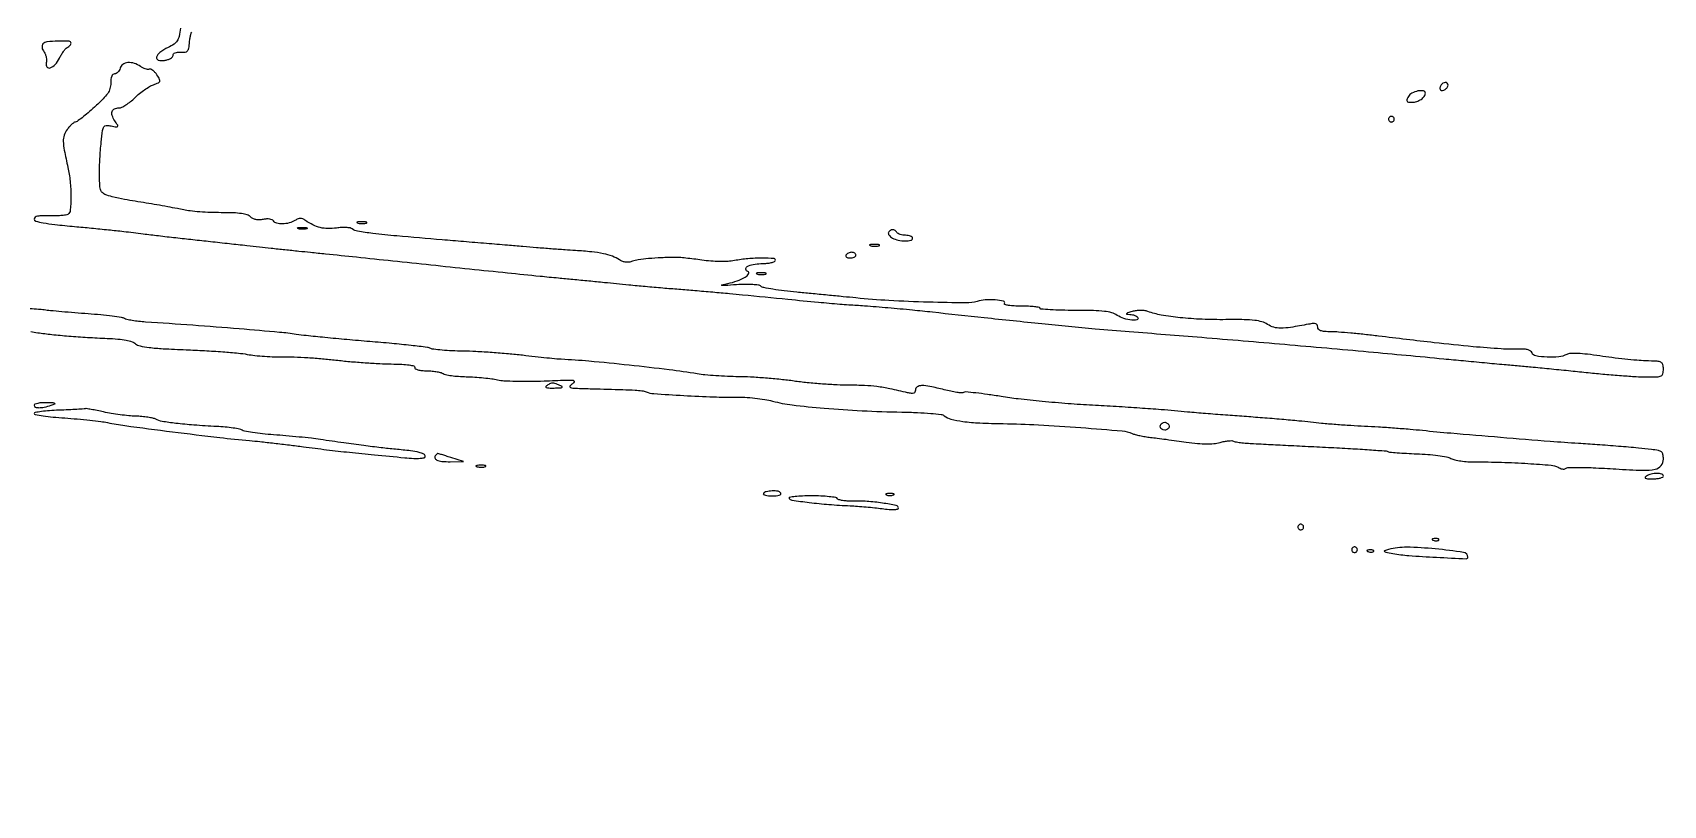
# Model space of a CAD drawing. Extents: x 0 to 2558, y 0 to 3412.
# Drawn here: x 1982 to 2558, y 611 to 884 of the extents above; entities that cross this region are included whole.
import ezdxf

# ---------------------------------------------------------------- set-up
doc = ezdxf.new("R2010")
doc.units = 0

msp = doc.modelspace()

# ---------------------------------------------------------------- linework, layer by layer
for points in [[(1286.775, 2242.902503, 0.000001), (1177.44536, 2242.627485, 0.134519)], [(1176.555032, 2242.380365, -0.000002), (1098.265318, 2241.934774, -0.000173)], [(1347, 900.068317, 0.000002), (1365.687198, 900.484728, 0.000002), (1385.0375, 900.916042, 0.000002), (1402.386564, 901.302857, 0.000005)], [(2034.618114, 885.178857, -0.019485), (2034.11159, 882.243035, -0.090216), (2033.459871, 880.656474, -0.105455), (2032.341926, 879.526028, -0.031574), (2030.224891, 878.320362, 0.041807), (2027.320934, 876.587006, 0.170919), (2026.161392, 874.929839, 0.419853), (2026.755982, 873.898646, 0.099951), (2028.958867, 873.780655, 0.040401), (2030.122945, 874.048907, 0.055086), (2031.106667, 874.485035, 0.068079), (2031.780684, 875.011731, 0.195312), (2032, 875.551763, -0.179254), (2032.197534, 876.085047, -0.117896), (2032.733432, 876.472999, -0.078077), (2033.599973, 876.681439, -0.037161), (2034.75, 876.688264, 0.042434), (2036.316331, 876.714053, 0.192238), (2037.110558, 877.12867, 0.138844), (2037.546939, 878.070449, 0.018854), (2037.810365, 880.25, -0.02072), (2037.989498, 881.687099, -0.032529), (2038.273734, 882.898438, -0.034416), (2038.61057, 883.78174, -0.292345)], [(1981.786713, 778.007763, 0.007759), (1984.220252, 777.617324, 0.009703), (1989.22827, 776.992304, 0.005878), (1995.176405, 776.437515, 0.005407), (2001.773747, 775.972071, 0.004553), (2008.76886, 775.618423, -0.01123), (2012.55842, 775.376066, -0.024771), (2015.431204, 774.983357, -0.031751), (2017.529805, 774.450025, -0.103459), (2018.76886, 773.743001, 0.127932), (2020.335027, 772.946974, 0.024055), (2023.530038, 772.406238, 0.016385), (2028.471687, 771.976287, 0.004093), (2036.566815, 771.604994, -0.004577), (2043.126167, 771.297776, -0.00486), (2049.549044, 770.875339, -0.00464), (2055.070019, 770.406734, -0.022214), (2058.199726, 769.970876, 0.019499), (2060.855121, 769.586368, 0.009289), (2064.294864, 769.289016, 0.009192), (2067.905652, 769.110969, 0.012901), (2071.132911, 769.094557, -0.014627), (2074.725096, 769.063893, -0.006093), (2079.567168, 768.821719, -0.006022), (2084.749138, 768.436498, -0.007753), (2089.5, 767.951415, 0.006865), (2094.332286, 767.449346, 0.004868), (2099.765625, 767.013415, 0.004915), (2104.963231, 766.6986, 0.010378), (2109, 766.577821, -0.008356), (2112.779888, 766.480025, -0.025345), (2115.340405, 766.240542, -0.033768), (2116.973747, 765.889934, -0.386375), (2117.291993, 765.37598, 0.313215), (2117.504494, 764.905308, 0.066975), (2118.374918, 764.531241, 0.043774), (2119.770931, 764.270501, 0.019274), (2121.648119, 764.160348, -0.017612), (2123.479354, 764.058996, -0.020503), (2125.207551, 763.8304, -0.019975), (2126.638041, 763.521827, -0.104337), (2127.356126, 763.165766, 0.122033), (2128.157551, 762.80269, 0.01262), (2130.220237, 762.475586, 0.015105), (2132.735647, 762.218564, 0.011529), (2135.5, 762.084216, -0.009965), (2138.473246, 761.94903, -0.008359), (2141.61875, 761.69025, -0.008455), (2144.485219, 761.357073, -0.022878), (2146.5, 760.99383, 0.042014), (2148.794379, 760.670168, 0.008066), (2152.996875, 760.50184, 0.00854), (2157.921058, 760.46825, 0.007776), (2163, 760.599377, -0.001998), (2170.640888, 760.885044, -0.033411), (2173.173991, 760.800348, -0.451885), (2173.521258, 760.315696, -0.201813), (2173, 759.5938, 0.091398), (2172.069264, 758.76183, 0.540339), (2172.243636, 758.255575, 0.053107), (2173.975847, 758.007614, 0.002393), (2180, 757.819109, -0.000657), (2190.783658, 757.51915, -0.007321), (2195.080942, 757.330966, -0.018016), (2197.490076, 757.102785, -0.062668), (2199, 756.708161, 0.078252), (2201.688132, 756.093981, 0.002815), (2212.248686, 755.42983, 0.005783), (2222.781387, 754.949099, 0.01383), (2230.604638, 754.899146, -0.019752), (2233.754517, 754.841729, -0.01314), (2237.354051, 754.53864, -0.013238), (2240.837107, 754.059311, -0.025083), (2243.604638, 753.459622, 0.035685), (2250.505542, 752.116656, 0.009118), (2261.836715, 750.949628, 0.009005), (2275.174569, 750.062866, 0.007828), (2289.173899, 749.604607, -0.006485), (2294.779876, 749.436172, -0.01135), (2299.413675, 749.131271, -0.00826), (2303.080857, 748.745084, -0.143292), (2304.173899, 748.275089, 0.112561), (2306.507922, 747.099583, 0.027546), (2310.763316, 746.2931, 0.021276), (2316.748972, 745.75489, 0.008443), (2325, 745.505268, -0.010017), (2337.401618, 745.090985, -0.005701), (2352.37633, 744.118829, -0.002601), (2367.020524, 742.923675, -0.082569), (2370.5, 742.030032, 0.039814), (2371.567239, 741.656614, 0.012126), (2373.234375, 741.26144, 0.012057), (2375.130465, 740.907827, 0.012884), (2377, 740.654853, -0.004005), (2379.278459, 740.38765, -0.001384), (2382.565065, 739.96626, -0.001375), (2386.18481, 739.481836, -0.001597), (2389.625754, 739.000506, 0.011055), (2393.584139, 738.522945, 0.021987), (2396.737157, 738.352555, 0.02753), (2399.327486, 738.469265, 0.042358), (2401.531908, 738.881199, -0.019021), (2403.048088, 739.238383, -0.023829), (2404.477386, 739.448083, -0.023072), (2405.664855, 739.509758, -0.140751), (2406.250422, 739.345231, 0.099393), (2406.904225, 739.102536, 0.008102), (2408.721212, 738.844441, 0.010633), (2410.918145, 738.615946, 0.007978), (2413.344269, 738.454584, 0.000053), (2416.904421, 738.275177, 0.000009), (2423.641834, 737.9365, 0.00001), (2431.549283, 737.539312, 0.000009), (2439.755592, 737.127423, -0.001906), (2447.573668, 736.705269, -0.003005), (2454.279774, 736.277052, -0.00076), (2460.130589, 735.859191, -0.118631), (2460.755592, 735.65969, 0.114514), (2461.337315, 735.468785, 0.003001), (2464.071955, 735.241115, 0.006171), (2467.305725, 735.031533, 0.004162), (2471, 734.868678, -0.011437), (2474.820428, 734.644532, -0.01324), (2478.44375, 734.251852, -0.012326), (2481.479638, 733.764776, -0.072763), (2483, 733.245703, 0.063059), (2484.359098, 732.75217, 0.01891), (2486.528125, 732.347246, 0.01863), (2489.019524, 732.073371, 0.019187), (2491.5, 731.989341, -0.00843), (2500.916094, 731.873003, -0.008765), (2510.201137, 731.438656, -0.005316), (2518.373297, 730.825347, -0.101814), (2520.80757, 730.102985, 0.025156), (2521.578219, 729.739148, 0.035682), (2522.297705, 729.50115, 0.038799), (2522.88291, 729.400354, 0.223201), (2523.170909, 729.504242, -0.187632), (2524.252139, 729.979906, -0.010989), (2527.913643, 730.058708, -0.0117), (2533.199687, 729.932575, -0.003516), (2541.234658, 729.49595, 0.007235), (2550.764775, 729.04914, 0.05907), (2555.100685, 729.421303, 0.171422), (2557.183447, 730.67876, 0.173738), (2558, 732.957779, 0.043797), (2557.852331, 734.640376, 0.180963), (2557.34204, 735.50509, 0.124051), (2556.262074, 736.004018, 0.01637), (2553.75, 736.391898, 0.007403), (2549.206427, 736.873735, 0.00217), (2542.213753, 737.480158, 0.002252), (2534.67371, 738.066913, 0.003249), (2528, 738.512439, -0.004566), (2518.097345, 739.199712, -0.000926), (2500.545321, 740.611729, -0.000932), (2482.991933, 742.089501, -0.004473), (2473, 743.039565, 0.005061), (2468.573261, 743.455216, 0.002655), (2463.059375, 743.887219, 0.00264), (2457.402993, 744.270161, 0.004052), (2452.5, 744.536223, -0.004411), (2447.703679, 744.799948, -0.003223), (2442.38125, 745.17418, -0.003256), (2437.341654, 745.594205, -0.00718), (2433.5, 745.995274, 0.006042), (2429.38796, 746.434028, 0.001959), (2423.296875, 746.985516, 0.001953), (2416.520951, 747.545589, 0.002195), (2410, 748.03015, -0.001527), (2403.406002, 748.511269, -0.001276), (2396.409375, 749.061214, -0.001288), (2390.013894, 749.596922, -0.003527), (2385.5, 750.018832, 0.00632), (2380.734947, 750.437391, 0.001765), (2373.26875, 750.97173, 0.00178), (2364.817175, 751.516393, 0.00187), (2356.5, 751.991445, -0.005828), (2347.944375, 752.548096, -0.004711), (2338.773014, 753.339238, -0.004762), (2330.323061, 754.229716, -0.012231), (2324.23792, 755.080922, 0.005521), (2319.469919, 755.813248, 0.008317), (2315.298221, 756.336281, 0.004053), (2311.770199, 756.690214, 0.162779), (2311.02399, 756.514827, -0.16044), (2310.366118, 756.357035, -0.013547), (2308.609686, 756.55077, -0.0169), (2306.482683, 756.917514, -0.012253), (2304.141725, 757.463275, 0.011478), (2299.138167, 758.63796, 0.05393), (2296.203222, 758.932089, 0.134337), (2294.623332, 758.486411, 0.263018), (2294, 757.383423, -0.100288), (2293.848745, 756.636905, -0.212084), (2293.426654, 756.24131, -0.118912), (2292.638361, 756.163555, -0.024219), (2291.25, 756.425993, 0.007622), (2285.01026, 757.821369, 0.019413), (2280.43658, 758.587382, 0.021286), (2276.067825, 758.957674, 0.010982), (2270.58235, 759.067559, -0.012699), (2266.415214, 759.165358, -0.00651), (2261.197999, 759.48862, -0.006464), (2255.830638, 759.961247, -0.009677), (2251.158281, 760.525161, 0.009127), (2246.474767, 761.09565, 0.00602), (2241.072068, 761.588211, 0.006058), (2235.804548, 761.940411, 0.011652), (2231.575931, 762.073003, -0.008316), (2227.698084, 762.168705, -0.006774), (2223.55043, 762.396445, -0.006852), (2219.736219, 762.710318, -0.01773), (2217, 763.071567, 0.011058), (2207.126645, 764.509357, 0.003931), (2192.957676, 766.140681, 0.003915), (2178.796543, 767.546307, 0.011431), (2169, 768.215902, -0.012932), (2167.453898, 768.326243, -0.00146), (2163.957373, 768.677167, -0.001769), (2159.798933, 769.121664, -0.001436), (2155.344247, 769.62673, 0.006945), (2150.356803, 770.13661, 0.004496), (2144.573749, 770.594399, 0.00452), (2138.914751, 770.939813, 0.008533), (2134.344247, 771.099193, -0.007187), (2130.460462, 771.224161, -0.009554), (2126.935203, 771.455914, -0.007209), (2124.009249, 771.747043, -0.089819), (2122.945805, 772.067575, 0.088087), (2121.751268, 772.432103, 0.002131), (2115.989075, 773.104722, 0.004585), (2109.201528, 773.804748, 0.003094), (2101.445805, 774.484419, -0.00197), (2093.369519, 775.173884, -0.002204), (2085.59658, 775.902862, -0.002026), (2078.981439, 776.57977, -0.011739), (2075.5, 777.033163, 0.01621), (2069.617383, 777.74584, 0.001588), (2055.372164, 778.95916, 0.002088), (2038.955875, 780.23591, 0.002009), (2022.318185, 781.392796, -0.010816), (2019.854657, 781.60775, -0.013252), (2017.565061, 781.919129, -0.011745), (2015.668161, 782.274429, -0.086947), (2014.818185, 782.616, 0.101806), (2013.846759, 782.973522, 0.005217), (2010.509092, 783.441519, 0.008133), (2006.501425, 783.894737, 0.005796), (2002, 784.277155, -0.001754), (1997.303893, 784.637899, -0.001862), (1992.703125, 785.0248, -0.001772), (1988.74451, 785.386688, -0.008566), (1986.5, 785.638766, 0.010333), (1984.478235, 785.858599, 0.003657), (1981.575586, 786.092268, 0.003628)]]:
    msp.add_lwpolyline(points, format="xyb")
for points in [[(1986.077334, 879.593182, 0.117431), (1985.791127, 879.013957, 0.090853), (1985.760113, 878.308488, 0.074914), (1985.992773, 877.519694, 0.048788), (1986.476911, 876.700689, -0.063534), (1986.939404, 875.863032, -0.044782), (1987.245375, 874.830453, -0.045098), (1987.360742, 873.770712, -0.068627), (1987.251218, 872.852659, 0.222043), (1987.504625, 871.469644, 0.335814), (1988.621081, 871.118624, 0.123532), (1990.441482, 872.335276, 0.073953), (1991.893336, 874.512229, -0.02378), (1992.53175, 875.714646, -0.023426), (1993.284418, 876.857251, -0.02407), (1994.037172, 877.792964, -0.077683), (1994.65095, 878.29969, 0.035424), (1995.167192, 878.65737, 0.040445), (1995.603643, 879.070187, 0.044507), (1995.907553, 879.475471, 0.139601), (1995.99975, 879.79969, 0.400529), (1995.30679, 880.525452, 0.016852), (1991.406442, 880.575733, 0.019391), (1987.487113, 880.341917, 0.197434)], [(2013.289749, 871, -0.060903), (2012.986593, 870.235306, -0.065681), (2012.514007, 869.5875, -0.073972), (2011.951305, 869.149263, -0.129214), (2011.383369, 869, 0.183993), (2010.796625, 868.776522, 0.111078), (2010.357763, 868.164019, 0.070621), (2010.088967, 867.151393, 0.030199), (2010.00749, 865.75, -0.072868), (2009.731743, 863.837224, -0.076692), (2008.919788, 862.120268, -0.04761), (2007.2982, 860.155384, -0.011615), (2004.25749, 857.251129, -0.007762), (2001.978967, 855.237757, -0.011194), (1999.897513, 853.534551, -0.007112), (1998.117769, 852.183895, -0.151752), (1997.5, 851.969704, 0.147344), (1996.998401, 851.800622, 0.029135), (1996.250019, 851.200417, 0.028575), (1995.431006, 850.371597, 0.023171), (1994.649, 849.396569, 0.075771), (1993.592943, 847.360089, 0.086388), (1993.254727, 845.19261, 0.044683), (1993.591863, 842.049744, 0.007143), (1994.884193, 836, -0.032126), (1995.676872, 831.103944, -0.024894), (1995.927984, 825.70756, -0.018359), (1995.734865, 820.881173, -0.23956), (1994.829748, 819.394778, -0.104474), (1994.0786, 819.124512, -0.014814), (1992.437644, 818.947319, -0.016335), (1990.456181, 818.857556, -0.01326), (1988.329748, 818.887149, 0.012799), (1985.771119, 818.92512, 0.049727), (1984.19788, 818.751158, 0.10143), (1983.317968, 818.366975, 0.243911), (1983, 817.753943, 0.334264), (1983.545888, 817.028626, 0.024469), (1986.128846, 816.419715, 0.018748), (1990.287599, 815.812036, 0.004464), (1997.25, 815.122791, -0.001796), (2003.182408, 814.567462, -0.001697), (2009.223438, 813.959359, -0.001685), (2014.568585, 813.384753, -0.005936), (2018, 812.962876, 0.003514), (2021.444192, 812.522486, 0.000977), (2026.85, 811.880566, 0.000986), (2032.971884, 811.177968, 0.001034), (2039, 810.510787, -0.000142), (2045.21083, 809.834592, -0.000115), (2051.884375, 809.104551, -0.000116), (2058.046316, 808.427602, -0.000298), (2062.5, 807.934592, 0.000854), (2066.597098, 807.485671, 0.000502), (2071.5, 806.961913, 0.000502), (2076.402961, 806.448099, 0.000856), (2080.5, 806.029988, -0.000906), (2085.851806, 805.483291, -0.000133), (2096.696875, 804.352684, -0.00015), (2109.514198, 803.009139, -0.000129), (2123, 801.58792, 0.00038), (2136.668806, 800.154349, 0.000406), (2150.0375, 798.773485, 0.000385), (2161.531604, 797.604613, 0.001907), (2168, 796.976756, -0.000719), (2173.059867, 796.497748, -0.000502), (2178.765625, 795.943533, -0.000506), (2184.235151, 795.401127, -0.001052), (2188.5, 794.964758, 0.002593), (2192.861157, 794.532111, 0.00112), (2198.675, 793.998918, 0.001108), (2204.864307, 793.459088, 0.001468), (2210.5, 792.996791, -0.001239), (2216.171653, 792.534159, -0.000904), (2222.471875, 791.993054, -0.000913), (2228.442482, 791.458386, -0.002015), (2233, 791.023341, 0.000318), (2249.021282, 789.439119, 0.000996), (2259.793904, 788.402481, 0.001054), (2267.333608, 787.708136, 0.010493), (2270.5, 787.490141, -0.007242), (2276.040136, 787.144903, -0.002268), (2284.329881, 786.469835, -0.002353), (2292.97368, 785.685458, -0.004328), (2300, 784.953083, 0.001887), (2318.267088, 782.958852, 0.00136), (2338.661694, 780.8663, 0.001305), (2357.463576, 779.038411, 0.004666), (2369.5, 778.013199, -0.00161), (2395.052104, 775.994001, -0.001068), (2424.361277, 773.519842, -0.001062), (2453.977755, 770.892597, -0.001475), (2480.5, 768.40413, 0.000503), (2487.39459, 767.743716, 0.000393), (2494.884375, 767.039825, 0.000397), (2501.860307, 766.395339, 0.000969), (2507, 765.934654, -0.00179), (2512.013298, 765.477002, -0.000828), (2518.528125, 764.847874, -0.00082), (2525.372729, 764.164131, -0.00114), (2531.5, 763.527783, 0.004014), (2537.318356, 762.957305, 0.003856), (2543.223437, 762.472027, 0.003818), (2548.436317, 762.124087, 0.013923), (2551.75, 762.020774, 0.006436), (2555.813999, 762.059576, 0.097679), (2557.183581, 762.361759, 0.236247), (2557.807684, 763.110421, 0.058078), (2557.996903, 764.75, 0.060731), (2557.796418, 766.37925, 0.225064), (2557.157447, 767.158987, 0.09561), (2555.758089, 767.517651, 0.006898), (2551.746903, 767.704182, -0.012967), (2548.665515, 767.884975, -0.005075), (2544.424198, 768.287776, -0.005019), (2539.842302, 768.816446, -0.006227), (2535.590791, 769.40416, 0.008125), (2531.161397, 769.999338, 0.017662), (2527.742324, 770.280333, 0.020028), (2525.199208, 770.297193, 0.114997), (2523.906533, 769.949978, -0.098748), (2521.114378, 769.102943, -0.035235), (2516.931235, 768.98897, -0.030429), (2512.9652, 769.403095, -0.26589), (2511.646053, 770.479987, 0.146459), (2511.155765, 771.115305, 0.08109), (2510.270764, 771.554728, 0.057303), (2508.987447, 771.794296, 0.026548), (2507.289065, 771.823154, -0.024487), (2500.719262, 771.907716, -0.007524), (2490.830244, 772.6695, -0.005543), (2477.11373, 774.08752, -0.00196), (2457.5, 776.41314, 0.003839), (2452.557422, 776.980361, 0.003893), (2447.629688, 777.46881, 0.00379), (2443.336386, 777.827856, 0.015905), (2440.75, 777.941855, -0.014822), (2438.360213, 778.042004, -0.066815), (2436.994987, 778.325802, -0.139873), (2436.273095, 778.83718, -0.170762), (2436, 779.613499, 0.116), (2435.822357, 780.368902, 0.205986), (2435.342715, 780.775013, 0.102441), (2434.425755, 780.859716, 0.019217), (2432.75, 780.605617, -0.007407), (2426.438943, 779.495616, -0.038686), (2422.923907, 779.206894, -0.07051), (2420.484513, 779.54112, -0.075918), (2418.300406, 780.538822, 0.072084), (2416.325818, 781.459079, 0.044699), (2413.815734, 781.975384, 0.025274), (2410.062073, 782.212124, 0.00541), (2403.530818, 782.222763, -0.012683), (2395.176476, 782.357895, -0.01577), (2387.428478, 782.925097, -0.017299), (2380.798052, 783.854119, -0.041458), (2376, 785.113423, 0.052198), (2374.791777, 785.403009, 0.034077), (2373.359803, 785.493074, 0.033164), (2371.873927, 785.386476, 0.039343), (2370.5, 785.084191, 0.004851), (2368.887568, 784.576717, 0.144775), (2368.539305, 784.337348, 0.596657), (2368.612731, 784.16115, 0.01521), (2369.690983, 784.085953, -0.040544), (2370.574973, 783.979134, -0.041925), (2371.419912, 783.731499, -0.045579), (2372.108862, 783.390166, -0.117064), (2372.5, 783, -0.499454), (2372.186525, 782.198566, -0.093953), (2370.339619, 782.042742, -0.053138), (2367.601042, 782.624624, -0.066162), (2365.25741, 783.75, 0.07544), (2363.310851, 784.640864, 0.040572), (2360.716416, 785.160064, 0.023646), (2356.839644, 785.428486, 0.005461), (2350.292481, 785.5, -0.005719), (2345.579006, 785.553919, -0.009515), (2341.610792, 785.720312, -0.003593), (2338.280343, 785.947543, -0.392367), (2337.999889, 786.25, 0.367664), (2337.746861, 786.547677, 0.011949), (2336.073256, 786.779688, 0.017734), (2333.955729, 786.94602, 0.010732), (2331.440983, 787, -0.012093), (2328.851295, 787.062645, -0.026833), (2326.887828, 787.263662, -0.034874), (2325.605692, 787.557644, -0.492108), (2325.461921, 787.938387, 0.517122), (2325.121299, 788.741954, 0.034523), (2322.200778, 789.17244, 0.034181), (2318.681289, 789.204086, 0.060297), (2315.825537, 788.685035, -0.078541), (2311.914092, 788.11993, -0.003704), (2298.568672, 788.396038, -0.006805), (2284.67079, 788.975956, -0.011359), (2273, 789.888473, 0.000811), (2268.549417, 790.331088, 0.000413), (2262.953281, 790.873805, 0.00041), (2257.180825, 791.424038, 0.000614), (2252.138829, 791.894227, -0.007559), (2247.694596, 792.371024, -0.010597), (2243.743786, 792.940631, -0.007178), (2240.479666, 793.530348, -0.125561), (2239.513943, 793.988429, 0.137307), (2238.595205, 794.39851, 0.020664), (2236.569358, 794.613217, 0.020419), (2233.962462, 794.674325, 0.012333), (2230.875113, 794.544397, -0.00155), (2226.70855, 794.278946, -0.049505), (2225.689276, 794.31811, -0.823978), (2225.67995, 794.487258, -0.008484), (2227.758605, 794.97511, 0.032636), (2231.10664, 795.933522, 0.047745), (2233.879117, 797.236956, 0.105121), (2235.152282, 798.409689, 0.503574), (2234.893097, 799.202301, -0.279662), (2234.206983, 800.010868, -0.304768), (2234.635123, 800.936123, -0.089678), (2236.722072, 801.738096, -0.047036), (2239.5, 802, 0.021209), (2241.223215, 802.073128, 0.028151), (2242.776311, 802.29375, 0.027992), (2244.002457, 802.611235, 0.178843), (2244.5, 803, 0.561243), (2244.109775, 803.769556, 0.018503), (2239.926078, 803.943839, 0.02298), (2234.902996, 803.736167, 0.025884), (2230.118219, 803.066625, -0.034721), (2227.873817, 802.792872, -0.016719), (2224.974812, 802.739167, -0.01584), (2221.785293, 802.887874, -0.015939), (2218.618219, 803.238124, 0.003937), (2215.746294, 803.625708, 0.004548), (2213.003477, 803.948581, 0.004083), (2210.676664, 804.181844, 0.026494), (2209.5, 804.227491, 0.007643), (2204.320518, 804.074722, 0.011559), (2199.820762, 803.768771, 0.012281), (2196.207775, 803.349364, 0.053077), (2194.115021, 802.823499, -0.050483), (2192.924571, 802.517807, -0.064921), (2191.795871, 802.494308, -0.065154), (2190.702029, 802.760794, -0.051335), (2189.615021, 803.315244, 0.055241), (2187.066365, 804.590313, 0.036299), (2183.911019, 805.500873, 0.026611), (2179.755554, 806.150898, 0.010577), (2174, 806.617, -0.002723), (2170.355525, 806.854586, -0.001155), (2165.471875, 807.211007, -0.001143), (2160.260367, 807.615437, -0.001496), (2155.5, 808.01014, 0.00036), (2150.070118, 808.472786, 0.000142), (2142.590625, 809.102518, 0.00014), (2134.505844, 809.778627, 0.000175), (2127, 810.401558, -0.001461), (2111.034355, 811.767959, -0.008107), (2102.46938, 812.666372, -0.010416), (2097.133377, 813.426804, -0.126893), (2095.259084, 814.252207, 0.123876), (2094.501759, 814.591104, 0.029018), (2093.110424, 814.753583, 0.028031), (2091.434091, 814.757246, 0.023751), (2089.671344, 814.577966, -0.040979), (2086.654959, 814.375751, -0.056112), (2083.957684, 814.720374, -0.055655), (2081.387992, 815.659489, -0.039458), (2078.753456, 817.240317, 0.046976), (2077.780201, 817.804621, 0.108149), (2076.957977, 817.985122, 0.101649), (2076.103136, 817.810089, 0.038439), (2075.017025, 817.242705, -0.075149), (2072.997901, 816.369376, -0.059943), (2070.64546, 816.041534, -0.065517), (2068.569703, 816.275247, -0.196018), (2067.437737, 817.100744, 0.161498), (2066.964414, 817.49699, 0.059526), (2066.111702, 817.721868, 0.049253), (2065.017897, 817.766204, 0.034884), (2063.798363, 817.609673, -0.039804), (2062.418881, 817.446371, -0.059483), (2061.210084, 817.543965, -0.068061), (2060.184525, 817.90133, -0.078708), (2059.348214, 818.508929, 0.121284), (2058.174689, 819.218786, 0.040094), (2056.196177, 819.666366, 0.026929), (2053.282843, 819.924826, 0.00866), (2048.942923, 820, -0.009549), (2045.217295, 820.071157, -0.008804), (2041.394601, 820.28469, -0.008831), (2037.995524, 820.595105, -0.028693), (2035.764351, 820.969156, 0.008318), (2033.530985, 821.437802, 0.002483), (2030.108903, 822.079043, 0.002489), (2026.258454, 822.760989, 0.002691), (2022.5, 823.386551, -0.003808), (2014.83947, 824.679172, -0.018729), (2010.554542, 825.602478, -0.031205), (2007.952859, 826.44183, -0.153152), (2006.765313, 827.399029, -0.133548), (2006.186769, 829.12791, -0.01274), (2006.043449, 833.616818, -0.015632), (2006.178135, 839.041412, -0.012015), (2006.652337, 844.947841, -0.006114), (2007.133835, 849.066776, -0.106753), (2007.582506, 850.329932, -0.259033), (2008.403939, 850.78927, -0.050128), (2010.160016, 850.617997, 0.007925), (2012.054249, 850.27028, 0.293223), (2012.439823, 850.435467, 0.294007), (2012.449744, 850.854336, 0.007955), (2011.421483, 852.479488, -0.06002), (2010.499406, 854.339912, -0.169316), (2010.492542, 855.770631, -0.215299), (2011.344828, 856.676781, -0.098289), (2012.973168, 857, 0.117294), (2013.924083, 857.226185, 0.026758), (2015.369582, 858.054869, 0.026263), (2016.974271, 859.21644, 0.022924), (2018.526091, 860.591042, -0.021512), (2020.151262, 862.038827, -0.018514), (2021.976207, 863.419536, -0.018917), (2023.727243, 864.548932, -0.049938), (2025.078527, 865.177219, 0.016909), (2026.842637, 865.859916, 0.208836), (2027.325523, 866.372077, 0.216156), (2027.268973, 867.064152, 0.018189), (2026.318668, 868.636404, 0.038331), (2025.616562, 869.547314, 0.051106), (2024.84238, 870.247688, 0.061544), (2024.113585, 870.655662, 0.190715), (2023.560188, 870.66147, -0.121723), (2022.987721, 870.590029, -0.046136), (2022.194357, 870.759385, -0.042241), (2021.328222, 871.112329, -0.040019), (2020.516979, 871.611243, 0.080766), (2018.337779, 872.718724, 0.098664), (2016.06986, 872.974528, 0.124829), (2014.257886, 872.348315, 0.185562)], [(2479.458881, 864.933469, 0.055289), (2479.246476, 864.485906, 0.063671), (2479.150101, 864.023485, 0.073797), (2479.178227, 863.616664, 0.143229), (2479.333333, 863.333333, 0.245171), (2480.010153, 863.120596, 0.09984), (2480.935284, 863.48511, 0.089687), (2481.724195, 864.224864, 0.161033), (2482, 865.059017, 0.206886), (2481.714394, 865.719722, 0.203785), (2481.034956, 865.969816, 0.139607), (2480.163143, 865.674324, 0.103622)], [(2468, 861, 0.027395), (2467.476529, 859.878256, 0.240945), (2467.524794, 859.349525, 0.230465), (2467.985575, 859.06456, 0.025218), (2469.264816, 859, 0.077218), (2470.935622, 859.25958, 0.07163), (2472.49652, 860.01604, 0.080687), (2473.616718, 861.070799, 0.165088), (2474, 862.2, 0.370121), (2473.307027, 863.007902, 0.087786), (2471.385947, 862.965107, 0.069529), (2469.232403, 862.21244, 0.152244)], [(2461, 853, 0.099038), (2461.076342, 852.618362, 0.097945), (2461.29375, 852.29375, 0.097945), (2461.618362, 852.076342, 0.099038), (2462, 852, 0.099038), (2462.381638, 852.076342, 0.097945), (2462.70625, 852.29375, 0.097945), (2462.923658, 852.618362, 0.099038), (2463, 853, 0.099038), (2462.923658, 853.381638, 0.097945), (2462.70625, 853.70625, 0.097945), (2462.381638, 853.923658, 0.099038), (2462, 854, 0.099038), (2461.618362, 853.923658, 0.097945), (2461.29375, 853.70625, 0.097945), (2461.076342, 853.381638, 0.099038)], [(2079.269032, 814.344063, -0.06278), (2078.671085, 814.185595, -0.030339), (2077.880008, 814.127736, -0.029507), (2077.036634, 814.167106, -0.037336), (2076.269032, 814.307009, -0.087174), (2075.883358, 814.48334, -0.597527), (2075.900903, 814.643467, -0.080377), (2076.431793, 814.764444, -0.012823), (2077.5, 814.805051, -0.014395), (2078.580113, 814.787295, -0.052471), (2079.257153, 814.684921, -0.333666), (2079.386009, 814.52287, -0.31318)], [(2097.269032, 816.307009, 0.037336), (2098.036634, 816.167106, 0.029507), (2098.880008, 816.127736, 0.030339), (2099.671085, 816.185595, 0.06278), (2100.269032, 816.344063, 0.31318), (2100.386009, 816.52287, 0.333666), (2100.257153, 816.684921, 0.052471), (2099.580113, 816.787295, 0.014395), (2098.5, 816.805051, 0.012823), (2097.431793, 816.764444, 0.080377), (2096.900903, 816.643467, 0.597527), (2096.883358, 816.48334, 0.087174)], [(2284.531009, 813.050173, 0.19702), (2284.457483, 812.607298, 0.094739), (2284.692838, 812.07087, 0.071107), (2285.198377, 811.522021, 0.048307), (2285.90625, 811.050173, 0.070236), (2287.96199, 810.297076, 0.051005), (2290.387407, 810.03167, 0.056709), (2292.39552, 810.245786, 0.351284), (2293, 811, 0.222681), (2292.820624, 811.382793, 0.076538), (2292.282961, 811.70625, 0.058208), (2291.49372, 811.92683, 0.039081), (2290.559017, 812, -0.037634), (2289.57934, 812.073842, -0.041396), (2288.653525, 812.29375, -0.045439), (2287.906663, 812.615492, -0.130646), (2287.5, 813, 0.10486), (2286.830263, 813.70109, 0.146641), (2286.009455, 813.962303, 0.149595), (2285.192373, 813.727267, 0.110482)], [(2269.5, 805, 0.202618), (2269.441401, 804.621877, 0.181468), (2269.66835, 804.29375, 0.104212), (2270.195401, 804.071541, 0.047867), (2270.940983, 804, 0.0466), (2271.729059, 804.073608, 0.066561), (2272.395164, 804.29375, 0.086673), (2272.844577, 804.618015, 0.195654), (2273, 805, 0.142666), (2272.888931, 805.38134, 0.09965), (2272.576711, 805.70625, 0.08433), (2272.109818, 805.925146, 0.067639), (2271.559017, 806, 0.061875), (2270.961978, 805.925833, 0.051278), (2270.359775, 805.70625, 0.053305), (2269.842344, 805.382836, 0.08825)], [(2278.269032, 808.307009, 0.037336), (2279.036634, 808.167106, 0.029507), (2279.880008, 808.127736, 0.030339), (2280.671085, 808.185595, 0.06278), (2281.269032, 808.344063, 0.31318), (2281.386009, 808.52287, 0.333666), (2281.257153, 808.684921, 0.052471), (2280.580113, 808.787295, 0.014395), (2279.5, 808.805051, 0.012823), (2278.431793, 808.764444, 0.080377), (2277.900903, 808.643467, 0.597527), (2277.883358, 808.48334, 0.087174)], [(2238.269032, 798.307009, 0.037336), (2239.036634, 798.167106, 0.029507), (2239.880008, 798.127736, 0.030339), (2240.671085, 798.185595, 0.06278), (2241.269032, 798.344063, 0.31318), (2241.386009, 798.52287, 0.333666), (2241.257153, 798.684921, 0.052471), (2240.580113, 798.787295, 0.014395), (2239.5, 798.805051, 0.012823), (2238.431793, 798.764444, 0.080377), (2237.900903, 798.643467, 0.597527), (2237.883358, 798.48334, 0.087174)], [(2164, 759, 0.133572), (2163.614504, 758.570529, 0.448394), (2163.737089, 758.261027, 0.081238), (2164.593276, 758.097673, 0.010038), (2166.5, 758.085598, 0.006368), (2168.574577, 758.140541, 0.097712), (2169.267751, 758.305786, 0.587245), (2169.289065, 758.571658, 0.045771), (2168.5, 759, 0.011829), (2166.77694, 759.69261, 0.089876), (2165.919387, 759.848013, 0.117727), (2165.161828, 759.667136, 0.026252)], [(1983, 752, 0.3093), (1983.435323, 751.3636, 0.092999), (1984.650474, 751.135613, 0.053935), (1986.550276, 751.341144, 0.023605), (1989, 752, 0.016187), (1990.264111, 752.450445, 0.645125), (1990.275325, 752.673462, 0.109849), (1989.69412, 752.825796, 0.003516), (1987.25, 752.90032, 0.022189), (1985.621072, 752.866237, 0.035881), (1984.248437, 752.676969, 0.040923), (1983.260628, 752.381597, 0.308909)], [(1991.75, 750.255432, 0.009257), (1988.395229, 750.065395, 0.015247), (1985.570312, 749.765995, 0.008967), (1983.29966, 749.413484, 0.364701), (1983, 749.057297, 0.365883), (1983.30972, 748.690707, 0.006006), (1986.157813, 748.243434, 0.012375), (1989.628352, 747.82844, 0.007511), (1993.75, 747.50115, -0.005402), (1998.186529, 747.167678, -0.005357), (2002.627365, 746.737614, -0.005264), (2006.503301, 746.278971, -0.02068), (2008.875073, 745.872655, 0.019755), (2015.001651, 744.811419, 0.001482), (2031.762897, 742.636341, 0.00215), (2048.454167, 740.593514, 0.007976), (2059, 739.519082, -0.005016), (2062.675337, 739.166603, -0.002035), (2067.675, 738.615861, -0.002013), (2073.047879, 737.979935, -0.002561), (2078, 737.347811, 0.002947), (2086.213853, 736.305773, 0.003168), (2094.243727, 735.38671, 0.002813), (2103.065525, 734.483777, 0.001598), (2113.75, 733.485354, 0.009219), (2116.982718, 733.25368, 0.027448), (2119.202153, 733.257621, 0.037618), (2120.635668, 733.447745, 0.354789), (2121, 733.896565, 0.279337), (2120.491962, 734.734971, 0.060524), (2118.837959, 735.358148, 0.030551), (2115.858088, 735.895276, 0.006155), (2110.5, 736.459645, -0.005783), (2105.429776, 736.989878, -0.003327), (2099.333752, 737.739897, -0.002873), (2092.216666, 738.705273, -0.001865), (2084, 739.8992, 0.008351), (2080.811604, 740.320341, 0.003423), (2076.471875, 740.789885, 0.003386), (2071.804571, 741.230654, 0.004331), (2067.5, 741.570231, -0.007719), (2063.584321, 741.905842, -0.010765), (2060.094735, 742.335356, -0.00742), (2057.211486, 742.797214, -0.123783), (2056.333139, 743.189447, 0.120321), (2055.498803, 743.568873, 0.010728), (2053.208059, 743.952343, 0.0135), (2050.418381, 744.281388, 0.010124), (2047.333139, 744.498214, -0.005863), (2039.3332, 744.991977, -0.011395), (2032.96261, 745.606454, -0.011566), (2028.1254, 746.298374, -0.081728), (2025.885131, 747.061476, 0.069088), (2024.880335, 747.432177, 0.015716), (2023.091822, 747.765124, 0.015977), (2020.986846, 748.020371, 0.014931), (2018.821734, 748.147953, -0.016654), (2016.353148, 748.301955, -0.008777), (2013.300759, 748.648854, -0.008723), (2010.184675, 749.113947, -0.013295), (2007.5, 749.636379, 0.004473), (2005.16452, 750.133773, 0.006699), (2003.115625, 750.522495, 0.003145), (2001.373369, 750.817634, 0.132303), (2001, 750.779584, -0.076188), (2000.609648, 750.69534, -0.000967), (1998.076562, 750.546887, -0.002803), (1995.139663, 750.396977, -0.00183)], [(2383.457295, 745.069098, -0.221146), (2383.555025, 744.246757, -0.174599), (2382.997313, 743.53216, -0.137965), (2381.986908, 743.232649, -0.142848), (2380.983688, 743.510081, -0.189436), (2380.496365, 744.160814, -0.165456), (2380.54728, 745.014234, -0.147302), (2381.126679, 745.730681, -0.150691), (2382, 746, -0.08914), (2382.379855, 745.931737, -0.053258), (2382.791891, 745.726548, -0.051122), (2383.171806, 745.425183, -0.061191)], [(2124.693853, 734.36052, 0.256509), (2124.423764, 733.432475, 0.236859), (2125.055148, 732.658259, 0.08344), (2126.910427, 732.174585, 0.025703), (2129.809017, 732.066896), (2134.5, 732.133791), (2130, 733.551715, 0.00021), (2128.268759, 734.096421, 0.00034), (2126.797396, 734.557583, 0.000037), (2125.482678, 734.968557, 0.030686), (2125.416667, 734.984819, 0.220936), (2125.363405, 734.970953, 0.005704), (2125.169965, 734.807693, 0.011053), (2124.944965, 734.604504, 0.007197)], [(2139.269032, 730.307009, 0.037336), (2140.036634, 730.167106, 0.029507), (2140.880008, 730.127736, 0.030339), (2141.671085, 730.185595, 0.06278), (2142.269032, 730.344063, 0.31318), (2142.386009, 730.52287, 0.333666), (2142.257153, 730.684921, 0.052471), (2141.580113, 730.787295, 0.014395), (2140.5, 730.805051, 0.012823), (2139.431793, 730.764444, 0.080377), (2138.900903, 730.643467, 0.597527), (2138.883358, 730.48334, 0.087174)], [(2552, 727, 0.110301), (2551.563166, 726.556075, 0.457382), (2551.660575, 726.241532, 0.091963), (2552.437031, 726.060454, 0.010406), (2554.25, 726.015313, 0.025197), (2555.687043, 726.081895, 0.040047), (2556.898438, 726.298248, 0.048007), (2557.757801, 726.614598, 0.288131), (2558, 727, 0.337172), (2557.450002, 727.722883, 0.067601), (2555.739083, 727.955264, 0.058157), (2553.67551, 727.714427, 0.08555)], [(2240.361117, 720.775282, 0.430546), (2240.439998, 720.478215, 0.064084), (2241.085514, 720.227739, 0.040285), (2242.145219, 720.054962, 0.020276), (2243.5, 720, 0.022983), (2244.914037, 720.065032, 0.056135), (2245.933406, 720.275989, 0.114884), (2246.461955, 720.59641, 0.3511), (2246.509458, 720.984697, 0.220967), (2245.541834, 721.621807, 0.045376), (2243.446484, 721.740619, 0.045573), (2241.350925, 721.477023, 0.202972)], [(2249.409314, 719.146734, 0.222854), (2250.416588, 718.488697, 0.004612), (2256.524791, 717.684443, 0.010443), (2263.502584, 716.978645, 0.008501), (2271, 716.506284, -0.007104), (2273.520827, 716.354534, -0.004009), (2276.573438, 716.102581, -0.004), (2279.64955, 715.799012, -0.006547), (2282.25, 715.486874, 0.012104), (2284.714562, 715.218794, 0.031184), (2286.50417, 715.179786, 0.042681), (2287.68382, 715.329052, 0.35363), (2288, 715.720194, 0.358064), (2287.273162, 716.605021, 0.011511), (2282.389308, 717.455494, 0.020058), (2276.936805, 718.053717, 0.024413), (2271.801462, 718.158238, -0.019899), (2269.957431, 718.179125, -0.027099), (2268.303791, 718.353909, -0.026317), (2266.99788, 718.635138, -0.190373), (2266.492445, 719.012225, 0.219538), (2265.902004, 719.403299, 0.011197), (2263.564419, 719.709841, 0.016152), (2260.683268, 719.928356, 0.01085), (2257.381966, 720, 0.009438), (2254.158399, 719.939144, 0.017218), (2251.533749, 719.749353, 0.013618), (2249.563204, 719.484002, 0.534443)], [(2283.75, 720.337719, 0.057986), (2284.320008, 720.181385, 0.037979), (2285, 720.12966, 0.037979), (2285.679992, 720.181385, 0.057986), (2286.25, 720.337719, 0.174857), (2286.459382, 720.525001, 0.447206), (2286.398438, 720.693942, 0.078554), (2285.89144, 720.810911, 0.017491), (2285, 720.842105, 0.017491), (2284.10856, 720.810911, 0.078554), (2283.601562, 720.693942, 0.447206), (2283.540618, 720.525001, 0.174857)], [(2429, 709, 0.099038), (2429.076342, 708.618362, 0.097945), (2429.29375, 708.29375, 0.097945), (2429.618362, 708.076342, 0.099038), (2430, 708, 0.099038), (2430.381638, 708.076342, 0.097945), (2430.70625, 708.29375, 0.097945), (2430.923658, 708.618362, 0.099038), (2431, 709, 0.099038), (2430.923658, 709.381638, 0.097945), (2430.70625, 709.70625, 0.097945), (2430.381638, 709.923658, 0.099038), (2430, 710, 0.099038), (2429.618362, 709.923658, 0.097945), (2429.29375, 709.70625, 0.097945), (2429.076342, 709.381638, 0.099038)], [(2476.8125, 704.316886, 0.051402), (2477.359369, 704.160852, 0.05415), (2477.916927, 704.123424, 0.060344), (2478.402231, 704.202593, 0.126455), (2478.729167, 704.395833, 0.296942), (2478.77538, 704.614691, 0.208169), (2478.592839, 704.799335, 0.077125), (2478.112848, 704.910055, 0.028489), (2477.416667, 704.921053, 0.018894), (2476.670344, 704.862007, 0.168741), (2476.37858, 704.720685, 0.470617), (2476.395823, 704.538436, 0.054073)], [(2448, 701, 0.099038), (2448.076342, 700.618362, 0.097945), (2448.29375, 700.29375, 0.097945), (2448.618362, 700.076342, 0.099038), (2449, 700, 0.099038), (2449.381638, 700.076342, 0.097945), (2449.70625, 700.29375, 0.097945), (2449.923658, 700.618362, 0.099038), (2450, 701, 0.099038), (2449.923658, 701.381638, 0.097945), (2449.70625, 701.70625, 0.097945), (2449.381638, 701.923658, 0.099038), (2449, 702, 0.099038), (2448.618362, 701.923658, 0.097945), (2448.29375, 701.70625, 0.097945), (2448.076342, 701.381638, 0.099038)], [(2453.8125, 700.316886, 0.051402), (2454.359369, 700.160852, 0.05415), (2454.916927, 700.123424, 0.060344), (2455.402231, 700.202593, 0.126455), (2455.729167, 700.395833, 0.296942), (2455.77538, 700.614691, 0.208169), (2455.592839, 700.799335, 0.077125), (2455.112848, 700.910055, 0.028489), (2454.416667, 700.921053, 0.018894), (2453.670344, 700.862007, 0.168741), (2453.37858, 700.720685, 0.470617), (2453.395823, 700.538436, 0.054073)], [(2461, 701.05719, 0.014654), (2459.597723, 700.630507, 0.567204), (2459.540814, 700.368904, 0.140754), (2460.033514, 700.116508, 0.003627), (2462.5, 699.651118, 0.026254), (2468.181651, 698.927126, 0.005979), (2477.86748, 698.323023, 0.001228), (2488.475261, 697.814781, 0.42758), (2489, 698.316212, 0.372314), (2487.491002, 700.061814, 0.011891), (2477.481983, 701.282521, 0.020127), (2467.416832, 701.860208, 0.070907)]]:
    msp.add_lwpolyline(points, format="xyb", close=True)

doc.saveas('drawing.dxf')
